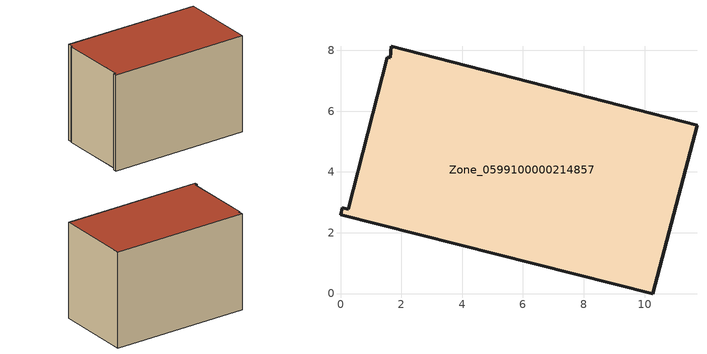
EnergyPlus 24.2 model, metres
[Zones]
Zone_0599100000214857
 floor ground (C_G): 1.63,7.76 1.67,8.13 11.72,5.53 10.27,0 0,2.6 0.06,2.82 0.26,2.78 1.53,7.78 z0
 wall outside (C_F): 10.27,0 11.72,5.53 1.67,8.13 1.63,7.76 1.53,7.78 0.26,2.78 0.06,2.82 0,2.6 10.27,0 z0:7.18
 roof outside (C_R): 1.67,8.13 1.63,7.76 1.53,7.78 0.26,2.78 0.06,2.82 0,2.6 10.27,0 11.72,5.53 z7.18
[BUILDING]
Pand.0599100000214857: North Axis=0; Terrain=City; Loads Convergence Tolerance Value=0.04; Temperature Convergence Tolerance Value=0.4; Solar Distribution=FullExterior; Maximum Number of Warmup Days=25; Minimum Number of Warmup Days=1
[Site:Location]
Rotterdam.The.Hague.AP_ZH_NLD Design_Conditions: Latitude=51.96; Longitude=4.45; Time Zone=1; Elevation=-4.5
[SITE:GROUNDTEMPERATURE:BUILDINGSURFACE]
18, 18, 18, 18, 18, 18, 18, 18, 18, 18, 18, 18
[MATERIAL] Thermal Absorptance=0.9; Solar Absorptance=0.7; Visible Absorptance=0.7
Name | Roughness | Thickness | Conductivity | Density | Specific Heat
G.TI.1946 | MediumSmooth | 0.15 | 1 | 540 | 1210
F.TI.1946 | Rough | 0.3 | 0.857143 | 1920 | 840
R.TI.1946 | MediumRough | 0.2 | 0.1 | 1500 | 1000
[CONSTRUCTION]
C_G: G.TI.1946
C_F: F.TI.1946
C_R: R.TI.1946
[ZONE]
Zone_0599100000214857: Type=1; Multiplier=1; Ceiling Height=Autocalculate; Volume=Autocalculate; Floor Area=autocalculate; Part of Total Floor Area=Yes
[ZONEINFILTRATION:DESIGNFLOWRATE]
Infil_Zone_0599100000214857: Zone or ZoneList or Space or SpaceList=Zone_0599100000214857; Schedule=AlwaysOn; Design Flow Rate Calculation Method=Flow/Area; Flow Rate per Floor Area=0.003; Constant Term Coefficient=1; Temperature Term Coefficient=0; Velocity Term Coefficient=0; Velocity Squared Term Coefficient=0
[HVACTEMPLATE:ZONE:IDEALLOADSAIRSYSTEM]
Zone_0599100000214857: Maximum Heating Supply Air Temperature=50; Minimum Cooling Supply Air Temperature=13; Maximum Heating Supply Air Humidity Ratio=0.0156; Minimum Cooling Supply Air Humidity Ratio=0.0077; Heating Limit=NoLimit; Cooling Limit=NoLimit; Dehumidification Control Type=ConstantSensibleHeatRatio; Cooling Sensible Heat Ratio=0.7; Dehumidification Setpoint=60; Humidification Control Type=None; Humidification Setpoint=30; Outdoor Air Method=None; Outdoor Air Flow Rate per Person=0.00944; Outdoor Air Flow Rate per Zone Floor Area=0; Outdoor Air Flow Rate per Zone=0; Demand Controlled Ventilation Type=None; Outdoor Air Economizer Type=NoEconomizer; Heat Recovery Type=None; Sensible Heat Recovery Effectiveness=0.7; Latent Heat Recovery Effectiveness=0.65
[ZONECONTROL:THERMOSTAT]
ThermostatControl_Zone_0599100000214857: Zone or ZoneList=Zone_0599100000214857; Control Type Schedule=DualSetpointControlType; Control 1=Thermostat_Zone_0599100000214857; Temperature Difference Between Cutout And Setpoint=0
[THERMOSTATSETPOINT:DUALSETPOINT]
Thermostat_Zone_0599100000214857: Heating Setpoint Temperature Schedule=HeatingSetpoint_Zone_0599100000214857; Cooling Setpoint Temperature Schedule=CoolingSetpoint_Zone_0599100000214857
[SCHEDULE:COMPACT]
HeatingSetpoint_Zone_0599100000214857: Through: 12/31, For: AllDays, Until: 24:00, 21
CoolingSetpoint_Zone_0599100000214857: Through: 12/31, For: AllDays, Until: 24:00, 24
DualSetpointControlType: Through: 12/31, For: AllDays, Until: 24:00, 4
AlwaysOn: Through: 12/31, For: AllDays, Until: 24:00, 1
